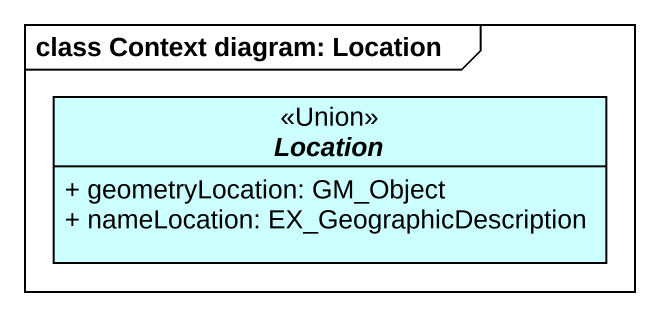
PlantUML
@startuml
mainframe class Context diagram: Location
hide circle
hide empty members
skinparam classAttributeIconSize 0
abstract class Location <<Union>> #CCFFFF {
  + geometryLocation: GM_Object
  + nameLocation: EX_GeographicDescription
}
@enduml
